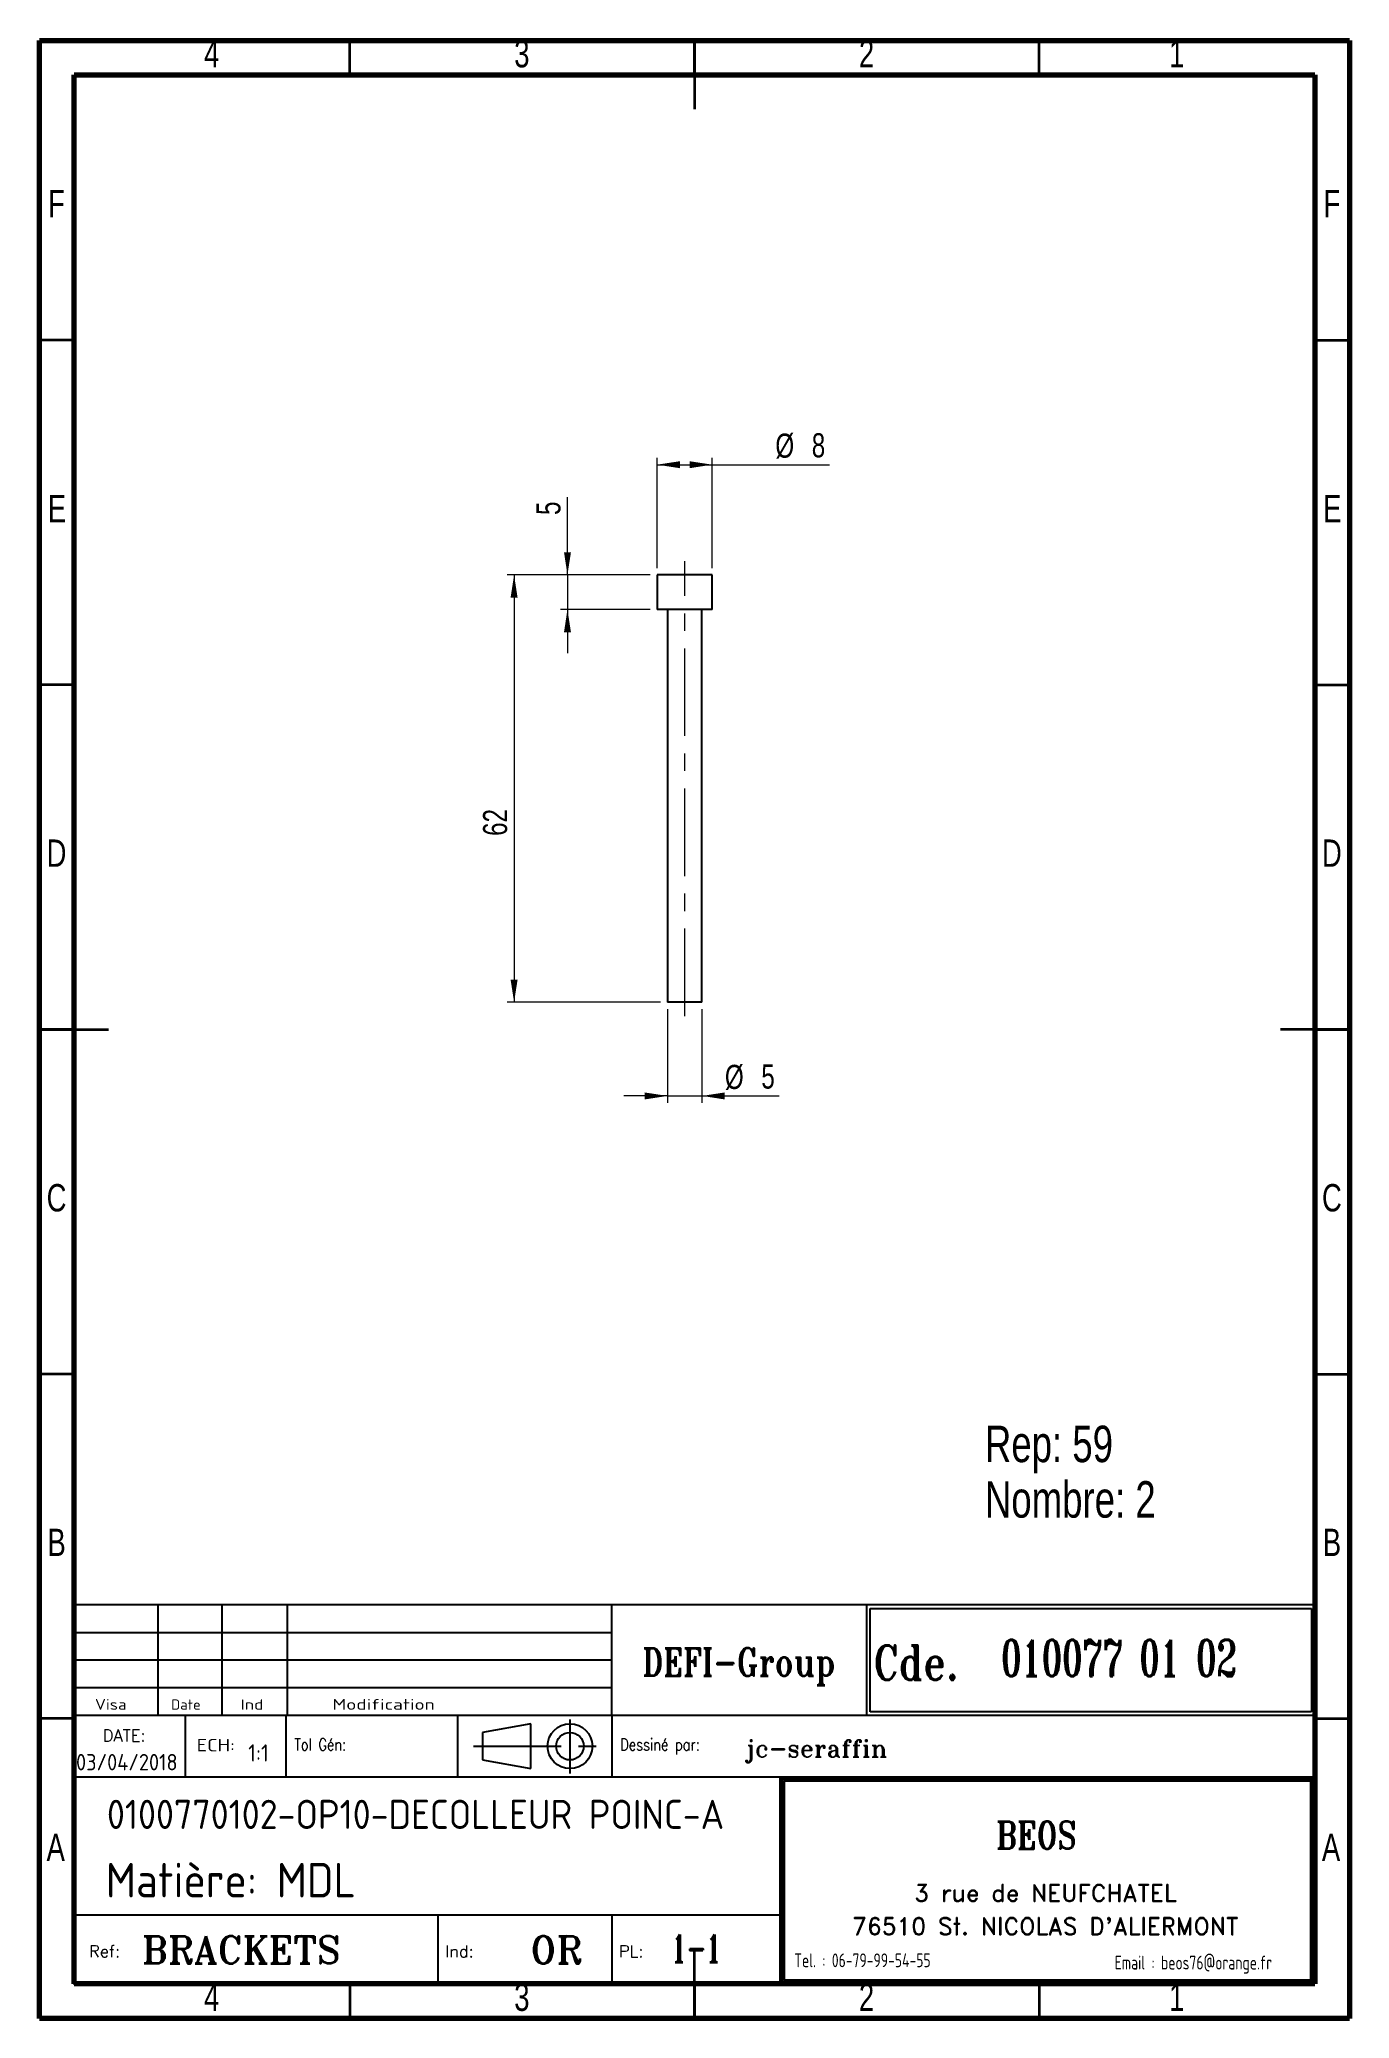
# Model space of a CAD drawing. Header units: millimetres. Extents: x 15 to 205, y 5 to 292.
import ezdxf

# ---------------------------------------------------------------- set-up
doc = ezdxf.new("R2010")
doc.units = ezdxf.units.MM
doc.linetypes.add('CENTERX2', pattern=[20.32, 12.7, -2.54, 2.54, -2.54])
doc.layers.add('DIMENSIONS', color=176, linetype='Continuous')
doc.styles.add('SLDTEXTSTYLE0', font='TXT', dxfattribs={"width": 0.75})
doc.styles.add('SLDTEXTSTYLE1', font='ISOCP')
doc.styles.add('SLDTEXTSTYLE10', font='ISOCP', dxfattribs={"width": 1.147311})
doc.styles.add('SLDTEXTSTYLE11', font='ISOCP', dxfattribs={"width": 1.385904})
doc.styles.add('SLDTEXTSTYLE12', font='ISOCP', dxfattribs={"width": 1.246461})
doc.styles.add('SLDTEXTSTYLE13', font='ROMAND')
doc.styles.add('SLDTEXTSTYLE2', font='ROMANT', dxfattribs={"width": 0.8})
doc.styles.add('SLDTEXTSTYLE3', font='ISOCP', dxfattribs={"width": 0.8})
doc.styles.add('SLDTEXTSTYLE4', font='ROMANS', dxfattribs={"width": 0.8})
doc.styles.add('SLDTEXTSTYLE5', font='ROMANT')
doc.styles.add('SLDTEXTSTYLE6', font='ROMANS')
doc.styles.add('SLDTEXTSTYLE7', font='ROMANT', dxfattribs={"width": 0.65})
doc.styles.add('SLDTEXTSTYLE8', font='ISOCP', dxfattribs={"width": 1.446157})
doc.styles.add('SLDTEXTSTYLE9', font='ISOCP', dxfattribs={"width": 1.294402})
doc.dimstyles.new('SLDDIMSTYLE0', dxfattribs={"dimtxt": 3.5, "dimasz": 3.302, "dimexe": 0, "dimexo": 0.0625, "dimgap": 0.875, "dimtad": 1, "dimrnd": 1e-09, "dimzin": 12, "dimdsep": 46, "dimtxsty": 'SLDTEXTSTYLE0', "dimsah": 1, "dimcen": 0.09, "dimadec": 0, "dimazin": 3, "dimtfac": 1, "dimtofl": 0, "dimtmove": 0, "dimatfit": 3, "dimfxl": 1, "dimfrac": 2, "dimtolj": 1, "dimtzin": 12, "dimarcsym": 0})
doc.dimstyles.new('SLDDIMSTYLE1', dxfattribs={"dimtxt": 3.5, "dimasz": 3.302, "dimexe": 0, "dimexo": 0.0625, "dimgap": 0.875, "dimtad": 1, "dimrnd": 1e-09, "dimzin": 12, "dimdsep": 46, "dimtxsty": 'SLDTEXTSTYLE0', "dimsah": 1, "dimcen": 0.09, "dimadec": 0, "dimazin": 3, "dimtfac": 1, "dimtmove": 0, "dimatfit": 0, "dimfxl": 1, "dimfrac": 2, "dimtolj": 1, "dimtzin": 12, "dimarcsym": 0})

# ---------------------------------------------------------------- blocks, each defined once
blk = doc.blocks.new('SW_NOTE_0')
at = {"color": 0, "linetype": 'Continuous', "lineweight": 0, "char_height": 5.292, "attachment_point": 1, "style": 'SLDTEXTSTYLE0'}
for s, insert in [('Rep: 59', (0, 6.82)), ('Nombre: 2', (0, -1.23))]:
    blk.add_mtext(s, dxfattribs=dict(at, insert=insert))
blk = doc.blocks.new('_D')
at = {"color": 7, "linetype": 'Continuous', "lineweight": 18}
for p, q in [((104.58, 215.44), (104.58, 231.44)), ((104.58, 230.44), (112.58, 230.44)), ((112.58, 215.44), (112.58, 231.44)), ((112.58, 230.44), (129.6, 230.44))]:
    blk.add_line(p, q, dxfattribs=at)
for points in [[(104.58, 230.44), (107.88, 229.93), (107.88, 230.94)], [(112.58, 230.44), (109.28, 230.94), (109.28, 229.93)]]:
    blk.add_solid(points, dxfattribs=at)
at = {"color": 7, "linetype": 'Continuous', "lineweight": 18, "char_height": 3.5, "attachment_point": 1, "style": 'SLDTEXTSTYLE0'}
for s, insert in [('%%c', (121.73, 234.95)), ('8', (127.01, 235))]:
    blk.add_mtext(s, dxfattribs=dict(at, insert=insert))
blk = doc.blocks.new('_D_1')
at = {"color": 7, "linetype": 'Continuous', "lineweight": 18}
for p, q in [((91.57, 214.44), (91.57, 225.73)), ((103.58, 214.44), (90.57, 214.44)), ((91.57, 214.44), (91.57, 209.44)), ((103.58, 209.44), (90.57, 209.44)), ((91.57, 209.44), (91.57, 203.09))]:
    blk.add_line(p, q, dxfattribs=at)
for points in [[(91.57, 214.44), (92.08, 217.74), (91.07, 217.74)], [(91.57, 209.44), (91.07, 206.13), (92.08, 206.13)]]:
    blk.add_solid(points, dxfattribs=at)
at = {"color": 7, "linetype": 'Continuous', "lineweight": 18, "insert": (87.06, 223.14), "char_height": 3.5, "attachment_point": 1, "rotation": 90, "style": 'SLDTEXTSTYLE0'}
blk.add_mtext('5', dxfattribs=at)
blk = doc.blocks.new('_D_2')
at = {"color": 7, "linetype": 'Continuous', "lineweight": 18}
for p, q in [((103.58, 214.44), (82.83, 214.44)), ((83.83, 214.44), (83.83, 152.44)), ((105.08, 152.44), (82.83, 152.44))]:
    blk.add_line(p, q, dxfattribs=at)
for points in [[(83.83, 214.44), (83.32, 211.13), (84.34, 211.13)], [(83.83, 152.44), (84.34, 155.74), (83.32, 155.74)]]:
    blk.add_solid(points, dxfattribs=at)
at = {"color": 7, "linetype": 'Continuous', "lineweight": 18, "insert": (79.32, 176.58), "char_height": 3.5, "attachment_point": 1, "rotation": 90, "style": 'SLDTEXTSTYLE0'}
blk.add_mtext('62', dxfattribs=at)
blk = doc.blocks.new('_D_3')
at = {"color": 7, "linetype": 'Continuous', "lineweight": 18}
for p, q in [((106.08, 151.44), (106.08, 137.85)), ((111.08, 151.44), (111.08, 137.85)), ((106.08, 138.85), (99.73, 138.85)), ((106.08, 138.85), (111.08, 138.85)), ((111.08, 138.85), (122.27, 138.85))]:
    blk.add_line(p, q, dxfattribs=at)
for points in [[(106.08, 138.85), (102.78, 139.35), (102.78, 138.34)], [(111.08, 138.85), (114.38, 138.34), (114.38, 139.35)]]:
    blk.add_solid(points, dxfattribs=at)
at = {"color": 7, "linetype": 'Continuous', "lineweight": 18, "char_height": 3.5, "attachment_point": 1, "style": 'SLDTEXTSTYLE0'}
for s, insert in [('%%c', (114.41, 143.36)), ('5', (119.69, 143.41))]:
    blk.add_mtext(s, dxfattribs=dict(at, insert=insert))

msp = doc.modelspace()

# ---------------------------------------------------------------- linework, layer by layer
at = {"color": 7, "linetype": 'Continuous', "lineweight": 70}
for p, q in [((15, 5), (15, 292)), ((15, 292), (205, 292)), ((205, 292), (205, 5)), ((20, 10), (20, 287)), ((20, 287), (200, 287)), ((200, 287), (200, 10)), ((200, 10), (20, 10)), ((205, 5), (15, 5))]:
    msp.add_line(p, q, dxfattribs=at)
at = {"color": 7, "linetype": 'Continuous', "lineweight": 35}
for p, q in [((60, 287), (60, 292)), ((110, 292.001), (110, 281.999)), ((110, 287), (110, 292)), ((160, 287), (160, 292)), ((20, 248.5), (15, 248.5)), ((200, 248.5), (205, 248.5)), ((20, 198.5), (15, 198.5)), ((200, 198.5), (205, 198.5)), ((14.999, 148.5), (25.001, 148.5)), ((20, 148.5), (15, 148.5)), ((205.001, 148.5), (194.999, 148.5)), ((200, 148.5), (205, 148.5)), ((20, 98.5), (15, 98.5)), ((200, 98.5), (205, 98.5)), ((20, 48.5), (15, 48.5)), ((200, 48.5), (205, 48.5)), ((110, 4.999), (110, 15.001)), ((60, 10), (60, 5)), ((110, 10), (110, 5)), ((160, 10), (160, 5))]:
    msp.add_line(p, q, dxfattribs=at)
at = {"color": 7, "linetype": 'CENTERX2', "lineweight": 18}
msp.add_line((108.58, 150.436), (108.58, 216.436), dxfattribs=at)
at = {"color": 7, "linetype": 'Continuous', "lineweight": 25}
for p, q in [((104.58, 214.436), (104.58, 209.436)), ((112.58, 214.436), (104.58, 214.436)), ((112.58, 209.436), (112.58, 214.436)), ((112.58, 209.436), (104.58, 209.436)), ((106.08, 209.436), (106.08, 152.436)), ((111.08, 152.436), (111.08, 209.436)), ((111.08, 152.436), (106.08, 152.436))]:
    msp.add_line(p, q, dxfattribs=at)
at = {"color": 7, "linetype": 'Continuous', "lineweight": 50}
msp.add_line((20, 65.25), (20, 10), dxfattribs=at)
at = {"layer": 'DIMENSIONS', "color": 3}
for p, q in [((98, 65), (19.925, 65)), ((32.192, 49), (32.192, 65)), ((41.498, 49), (41.498, 65)), ((50.966, 49), (50.966, 65)), ((20, 61), (98, 61)), ((98, 57), (20, 57)), ((20, 53), (98, 53))]:
    msp.add_line(p, q, dxfattribs=at)
at = {"layer": 'DIMENSIONS', "color": 6}
for p, q in [((19.925, 65), (19.925, 10)), ((200, 10), (200, 65)), ((200, 40), (122.384, 40)), ((122.384, 40), (122.384, 10)), ((199.8, 39.8), (122.584, 39.8)), ((122.584, 39.8), (122.584, 10.2)), ((199.6, 39.6), (122.784, 39.6)), ((122.784, 39.6), (122.784, 10.4)), ((199.4, 39.4), (122.984, 39.4)), ((122.984, 39.4), (122.984, 10.6)), ((199.4, 10.6), (199.4, 39.4)), ((199.6, 10.4), (199.6, 39.6)), ((199.8, 10.2), (199.8, 39.8)), ((19.925, 10), (200, 10)), ((122.584, 10.2), (199.8, 10.2)), ((122.784, 10.4), (199.6, 10.4)), ((122.984, 10.6), (199.4, 10.6))]:
    msp.add_line(p, q, dxfattribs=at)
at = {"layer": 'DIMENSIONS', "color": 1}
for p, q in [((200, 65), (98, 65)), ((98, 49), (98, 65)), ((135, 49), (135, 65)), ((135.5, 49.5), (135.5, 64.5)), ((135.5, 64.5), (199.5, 64.5)), ((199.5, 64.5), (199.5, 49.5)), ((20, 49), (200, 49)), ((36.11, 49), (36.11, 40)), ((50.731, 49), (50.731, 40)), ((75.62, 49), (75.62, 40)), ((98, 49), (98, 40)), ((199.5, 49.5), (135.5, 49.5)), ((122.384, 40), (20, 40)), ((122.384, 20), (20, 20)), ((72.792, 20), (72.792, 10)), ((98, 20), (98, 10))]:
    msp.add_line(p, q, dxfattribs=at)
at = {"layer": 'DIMENSIONS'}
for p, q in [((135.5, 49.5), (135.5, 64.5)), ((135.5, 64.5), (199.5, 64.5)), ((199.5, 64.5), (199.5, 49.5)), ((199.5, 49.5), (135.5, 49.5))]:
    msp.add_line(p, q, dxfattribs=at)
at = {"layer": 'DIMENSIONS', "color": 7}
for p, q in [((86.244, 47.75), (79.244, 46.5)), ((79.244, 46.5), (79.244, 42.5)), ((86.244, 41.25), (86.244, 47.75)), ((79.244, 42.5), (86.244, 41.25))]:
    msp.add_line(p, q, dxfattribs=at)
at = {"layer": 'DIMENSIONS', "color": 3, "linetype": 'CENTERX2'}
for p, q in [((91.934, 48.348), (91.934, 40.513)), ((77.946, 44.5), (96.201, 44.5))]:
    msp.add_line(p, q, dxfattribs=at)
at = {"layer": 'DIMENSIONS', "color": 7}
for radius in [3.25, 2]:
    msp.add_circle((91.934, 44.5), radius, dxfattribs=at)

# ---------------------------------------------------------------- block references
at = {"color": 7, "linetype": 'Continuous', "lineweight": 0}
msp.add_blockref('SW_NOTE_0', (152.123, 84.181), dxfattribs=at)

# ---------------------------------------------------------------- texts
at = {"color": 7, "linetype": 'Continuous', "lineweight": 0, "char_height": 3.969, "attachment_point": 2, "style": 'SLDTEXTSTYLE0'}
for s, insert in [('4', (39.96, 292.06)), ('3', (84.96, 292.06)), ('2', (134.96, 292.06)), ('1', (179.96, 292.06)), ('F', (17.458, 270.31)), ('F', (202.458, 270.31)), ('E', (17.508, 226.06)), ('E', (202.508, 226.06)), ('D', (17.453, 176.06)), ('D', (202.453, 176.06)), ('C', (17.459, 126.06)), ('C', (202.459, 126.06)), ('B', (17.471, 76.06)), ('B', (202.471, 76.06)), ('A', (17.34, 31.81)), ('A', (202.34, 31.81)), ('4', (39.96, 10.06)), ('3', (84.96, 10.06)), ('2', (134.96, 10.06)), ('1', (179.96, 10.06))]:
    msp.add_mtext(s, dxfattribs=dict(at, insert=insert))
at = {"layer": 'DIMENSIONS'}
for s, insert, char_height, attachment_point, style in [('DEFI-Group', (116.42, 58.701), 4, 2, 'SLDTEXTSTYLE2'), ('Cde.', (136, 59.126), 5, 1, 'SLDTEXTSTYLE2'), ('010077 01 02', (154.478, 59.94), 5.29167, 1, 'SLDTEXTSTYLE7'), ('Visa', (23.041, 51.348), 1.5671, 1, 'SLDTEXTSTYLE12'), ('Date', (34.067, 51.283), 1.4924, 1, 'SLDTEXTSTYLE10'), ('Ind', (44.171, 51.283), 1.4924, 1, 'SLDTEXTSTYLE11'), ('Modification', (57.489, 51.348), 1.56705, 1, 'SLDTEXTSTYLE8'), ('DATE:', (24.156, 46.915), 1.7277, 1, 'SLDTEXTSTYLE6'), ('03/04/2018', (20.286, 43.368), 2.3813, 1, 'SLDTEXTSTYLE1'), ('ECH:', (37.788, 45.56), 1.8141, 1, 'SLDTEXTSTYLE9'), ('1:1', (45.263, 44.764), 2.5, 1, 'SLDTEXTSTYLE1'), ('Tol Gén:', (51.952, 45.598), 1.7277, 1, 'SLDTEXTSTYLE4'), ('Dessiné par:', (99.221, 45.598), 1.72768, 1, 'SLDTEXTSTYLE4'), ('jc-seraffin', (117.355, 45.42), 2.5, 1, 'SLDTEXTSTYLE5'), ('0100770102-OP10-DECOLLEUR POINC-A', (24.77, 36.722), 4.23333, 1, 'SLDTEXTSTYLE1'), ('BEOS', (159.571, 33.595), 4, 2, 'SLDTEXTSTYLE2'), ('Matière: MDL', (24.603, 27.564), 5, 1, 'SLDTEXTSTYLE1'), ('3 rue de NEUFCHATEL', (160.909, 24.448), 2.5, 2, 'SLDTEXTSTYLE13'), ("76510 St. NICOLAS D'ALIERMONT", (160.903, 19.623), 2.5, 2, 'SLDTEXTSTYLE13'), ('Ref:', (22.168, 15.598), 1.7277, 1, 'SLDTEXTSTYLE6'), ('BRACKETS', (29.839, 16.951), 4, 1, 'SLDTEXTSTYLE5'), ('Ind:', (73.826, 15.598), 1.7277, 1, 'SLDTEXTSTYLE6'), ('OR', (86.194, 16.951), 4, 1, 'SLDTEXTSTYLE5'), ('PL:', (99.034, 15.598), 1.7277, 1, 'SLDTEXTSTYLE6'), ('1-1', (106.651, 17.173), 4, 1, 'SLDTEXTSTYLE7'), ('Tel. : 06-79-99-54-55', (134.36, 14.429), 2, 2, 'SLDTEXTSTYLE3'), ('Email : beos76@orange.fr', (182.372, 14.097), 2, 2, 'SLDTEXTSTYLE3')]:
    msp.add_mtext(s, dxfattribs=dict(at, insert=insert, char_height=char_height, attachment_point=attachment_point, style=style))

# ---------------------------------------------------------------- dimensions: what is measured, and where the dimension line sits
at = {"color": 7, "linetype": 'Continuous', "lineweight": 18}
for base, p1, p2, dimstyle, picture, middle in [((112.58, 230.436), (104.58, 214.436), (112.58, 214.436), 'SLDDIMSTYLE0', '_D', (125.667, 230.436)), ((111.08, 138.846), (106.08, 152.436), (111.08, 152.436), 'SLDDIMSTYLE1', '_D_3', (118.34, 138.846))]:
    dim = msp.add_linear_dim(base=base, p1=p1, p2=p2, text='%%c<>', dimstyle=dimstyle, dxfattribs=at)
    dim.commit()
    dim.dimension.update_dxf_attribs({"geometry": picture, "text_midpoint": middle, "dimtype": 160})
for base, p2, dimstyle, picture, middle in [((91.574, 209.436), (104.58, 209.436), 'SLDDIMSTYLE1', '_D_1', (91.574, 224.436)), ((83.83, 152.436), (106.08, 152.436), 'SLDDIMSTYLE0', '_D_2', (83.83, 179.163))]:
    dim = msp.add_linear_dim(base=base, p1=(104.58, 214.436), p2=p2, angle=90, dimstyle=dimstyle, dxfattribs=at)
    dim.commit()
    dim.dimension.update_dxf_attribs({"geometry": picture, "text_midpoint": middle, "dimtype": 160})

doc.saveas('drawing.dxf')
